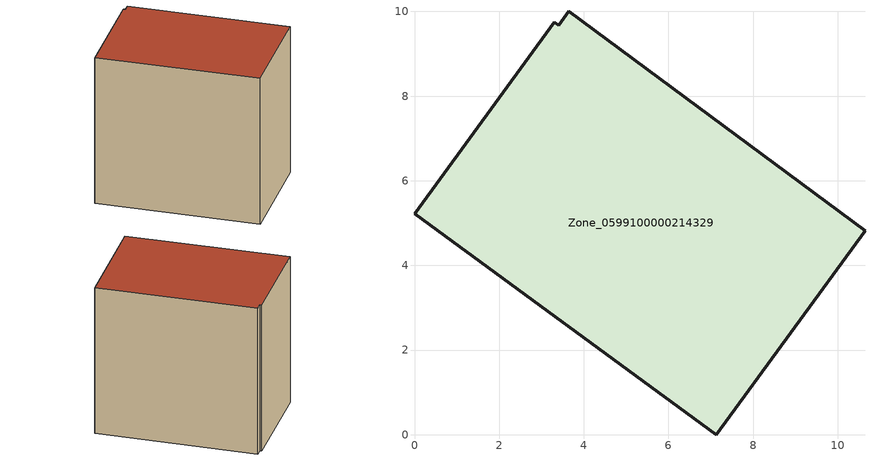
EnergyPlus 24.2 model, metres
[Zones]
Zone_0599100000214329
 floor ground (C_G): 3.65,10 10.64,4.82 7.13,0 0,5.22 3.3,9.75 3.4,9.68 z0
 wall outside (C_F): 7.13,0 10.64,4.82 3.65,10 3.4,9.68 3.3,9.75 0,5.22 7.13,0 z0:8.49
 roof outside (C_R): 10.64,4.82 3.65,10 3.4,9.68 3.3,9.75 0,5.22 7.13,0 z8.49
[BUILDING]
Pand.0599100000214329: North Axis=0; Terrain=City; Loads Convergence Tolerance Value=0.04; Temperature Convergence Tolerance Value=0.4; Solar Distribution=FullExterior; Maximum Number of Warmup Days=25; Minimum Number of Warmup Days=1
[Site:Location]
Rotterdam.The.Hague.AP_ZH_NLD Design_Conditions: Latitude=51.96; Longitude=4.45; Time Zone=1; Elevation=-4.5
[SITE:GROUNDTEMPERATURE:BUILDINGSURFACE]
18, 18, 18, 18, 18, 18, 18, 18, 18, 18, 18, 18
[MATERIAL] Thermal Absorptance=0.9; Solar Absorptance=0.7; Visible Absorptance=0.7
Name | Roughness | Thickness | Conductivity | Density | Specific Heat
G.TI.1946-1964 | MediumSmooth | 0.15 | 1 | 540 | 1210
F.TI.1946-1964 | Rough | 0.3 | 0.857143 | 1920 | 840
R.TI.1946-1964 | MediumRough | 0.2 | 0.277778 | 1500 | 1000
[CONSTRUCTION]
C_G: G.TI.1946-1964
C_F: F.TI.1946-1964
C_R: R.TI.1946-1964
[ZONE]
Zone_0599100000214329: Type=1; Multiplier=1; Ceiling Height=Autocalculate; Volume=Autocalculate; Floor Area=autocalculate; Part of Total Floor Area=Yes
[ZONEINFILTRATION:DESIGNFLOWRATE]
Infil_Zone_0599100000214329: Zone or ZoneList or Space or SpaceList=Zone_0599100000214329; Schedule=AlwaysOn; Design Flow Rate Calculation Method=Flow/Area; Flow Rate per Floor Area=0.003; Constant Term Coefficient=1; Temperature Term Coefficient=0; Velocity Term Coefficient=0; Velocity Squared Term Coefficient=0
[HVACTEMPLATE:ZONE:IDEALLOADSAIRSYSTEM]
Zone_0599100000214329: Maximum Heating Supply Air Temperature=50; Minimum Cooling Supply Air Temperature=13; Maximum Heating Supply Air Humidity Ratio=0.0156; Minimum Cooling Supply Air Humidity Ratio=0.0077; Heating Limit=NoLimit; Cooling Limit=NoLimit; Dehumidification Control Type=ConstantSensibleHeatRatio; Cooling Sensible Heat Ratio=0.7; Dehumidification Setpoint=60; Humidification Control Type=None; Humidification Setpoint=30; Outdoor Air Method=None; Outdoor Air Flow Rate per Person=0.00944; Outdoor Air Flow Rate per Zone Floor Area=0; Outdoor Air Flow Rate per Zone=0; Demand Controlled Ventilation Type=None; Outdoor Air Economizer Type=NoEconomizer; Heat Recovery Type=None; Sensible Heat Recovery Effectiveness=0.7; Latent Heat Recovery Effectiveness=0.65
[ZONECONTROL:THERMOSTAT]
ThermostatControl_Zone_0599100000214329: Zone or ZoneList=Zone_0599100000214329; Control Type Schedule=DualSetpointControlType; Control 1=Thermostat_Zone_0599100000214329; Temperature Difference Between Cutout And Setpoint=0
[THERMOSTATSETPOINT:DUALSETPOINT]
Thermostat_Zone_0599100000214329: Heating Setpoint Temperature Schedule=HeatingSetpoint_Zone_0599100000214329; Cooling Setpoint Temperature Schedule=CoolingSetpoint_Zone_0599100000214329
[SCHEDULE:COMPACT]
HeatingSetpoint_Zone_0599100000214329: Through: 12/31, For: AllDays, Until: 24:00, 21
CoolingSetpoint_Zone_0599100000214329: Through: 12/31, For: AllDays, Until: 24:00, 24
DualSetpointControlType: Through: 12/31, For: AllDays, Until: 24:00, 4
AlwaysOn: Through: 12/31, For: AllDays, Until: 24:00, 1
